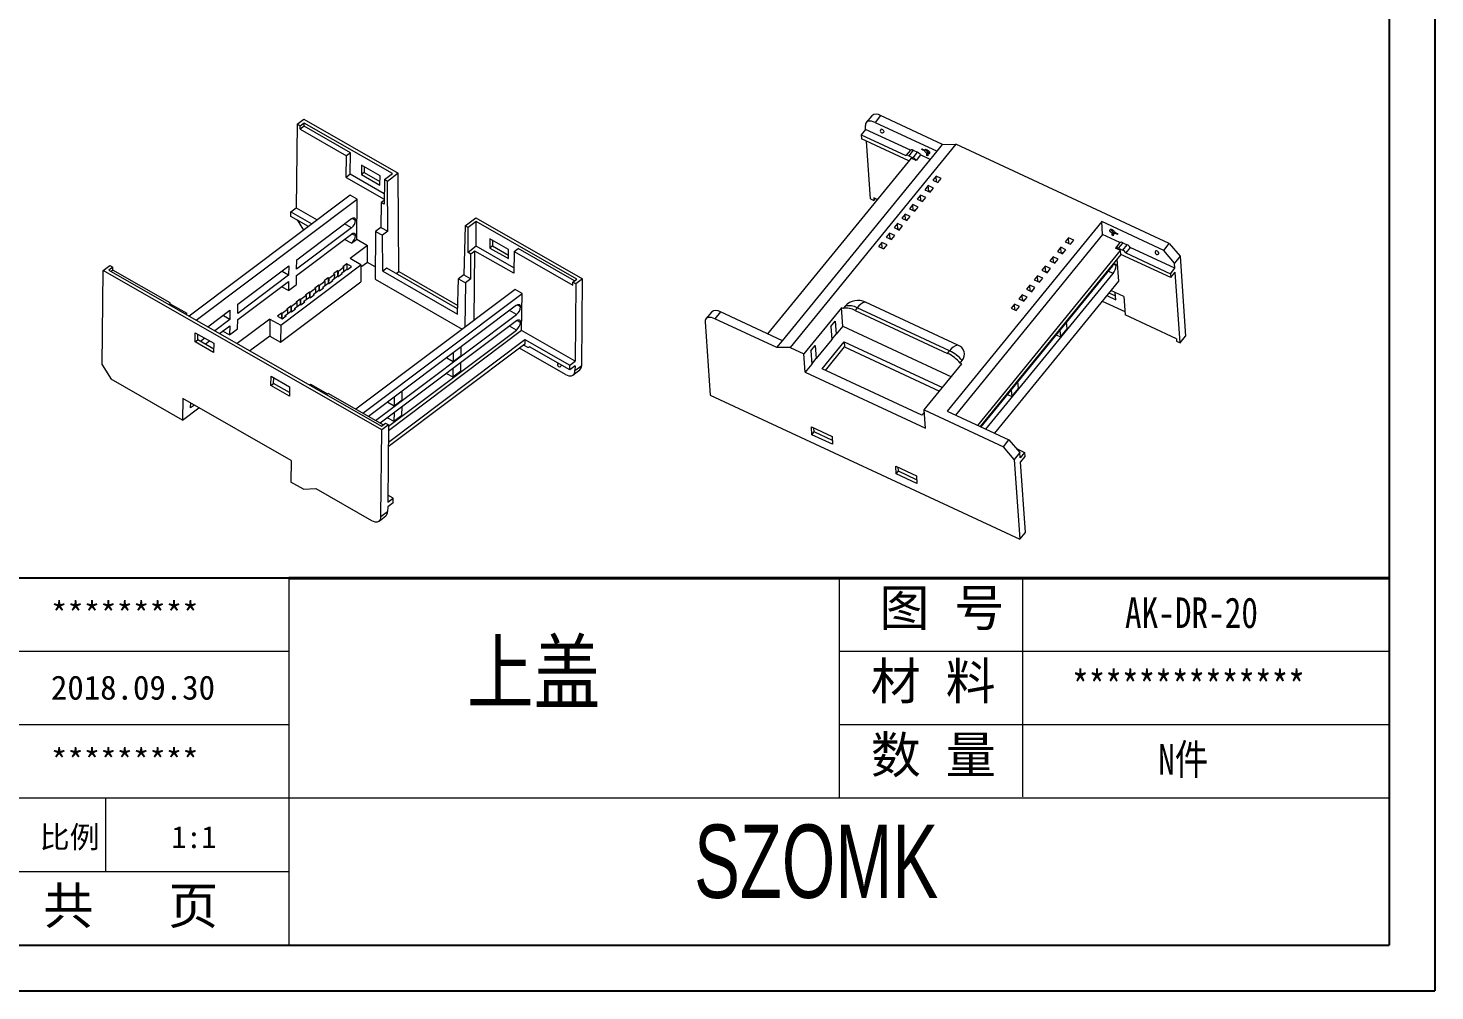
# Model space of a CAD drawing. Header units: inches. Extents: x 3261 to 5228, y 1126 to 1502.
# Drawn here: x 3517.9 to 3792.8, y 1125.7 to 1313.8 of the extents above; entities that cross this region are included whole.
import ezdxf

# ---------------------------------------------------------------- set-up
doc = ezdxf.new("R2010")
doc.units = ezdxf.units.IN
doc.header["$LTSCALE"] = 15
doc.layers.add('文字', color=81, linetype='Continuous')
doc.layers.add('粗实线', color=7, linetype='Continuous', lineweight=30)
doc.layers.add('细实线', color=3, linetype='Continuous', lineweight=9)
doc.styles.get("Standard").update_dxf_attribs({"font": 'txt', "bigfont": 'gbcbig.shx'})
doc.styles.add('宋体', font='', dxfattribs={"width": 0.8, "height": 3.5})
doc.styles.add('长仿宋', font='', dxfattribs={"width": 0.7, "height": 4})
doc.styles.get('宋体').set_extended_font_data('SimSun')
doc.styles.get('长仿宋').set_extended_font_data('SimSun')

msp = doc.modelspace()

# ---------------------------------------------------------------- linework, layer by layer
for p, q in [((3792.815, 1501.891), (3792.815, 1125.657)), ((3783.857, 1492.933), (3783.857, 1134.615)), ((3568.866, 1206.278), (3461.37, 1206.278)), ((3274.481, 1134.615), (3783.857, 1134.615)), ((3260.712, 1125.657), (3792.815, 1125.657))]:
    msp.add_line(p, q)
at = {"color": 7, "linetype": 'Continuous', "lineweight": 15}
for p, q in [((3570.46, 1294.978), (3570.29, 1278.665)), ((3570.46, 1294.978), (3571.768, 1295.962)), ((3571.066, 1294.632), (3570.46, 1294.978)), ((3571.85, 1295.222), (3571.066, 1294.632)), ((3571.768, 1295.962), (3590.199, 1285.413)), ((3571.844, 1294.618), (3571.85, 1295.222)), ((3589.071, 1285.366), (3571.85, 1295.222)), ((3682.745, 1296.662), (3681.665, 1295.339)), ((3684.498, 1296.68), (3683.418, 1295.357)), ((3683.418, 1295.357), (3695.522, 1289.725)), ((3696.602, 1291.048), (3684.498, 1296.68)), ((3571.059, 1294.028), (3571.066, 1294.632)), ((3571.844, 1294.618), (3571.059, 1294.028)), ((3571.059, 1294.028), (3580.109, 1288.848)), ((3580.893, 1289.439), (3571.844, 1294.618)), ((3681.561, 1293.992), (3680.697, 1292.934)), ((3680.697, 1292.934), (3680.75, 1292.166)), ((3680.697, 1292.934), (3689.438, 1288.866)), ((3681.561, 1293.992), (3681.507, 1294.76)), ((3690.302, 1289.925), (3681.561, 1293.992)), ((3580.893, 1289.439), (3580.109, 1288.848)), ((3580.849, 1285.21), (3580.893, 1289.439)), ((3665.286, 1252.681), (3695.522, 1289.725)), ((3699.203, 1291.076), (3666.807, 1251.386)), ((3690.008, 1287.858), (3680.75, 1292.166)), ((3682.502, 1280.427), (3681.719, 1291.715)), ((3690.302, 1289.925), (3689.438, 1288.866)), ((3690.867, 1289.91), (3690.003, 1288.851)), ((3690.856, 1288.455), (3691.72, 1289.513)), ((3690.867, 1289.91), (3691.72, 1289.513)), ((3692.572, 1290.033), (3692.562, 1290.186)), ((3692.562, 1290.186), (3693.076, 1289.947)), ((3692.66, 1290.14), (3692.572, 1290.033)), ((3693.087, 1289.793), (3692.572, 1290.033)), ((3693.175, 1290.068), (3693.076, 1289.947)), ((3693.303, 1290.058), (3693.087, 1289.793)), ((3693.303, 1290.058), (3693.241, 1290.087)), ((3693.717, 1289.575), (3693.501, 1289.311)), ((3693.919, 1289.481), (3693.703, 1289.217)), ((3693.739, 1289.261), (3693.717, 1289.575)), ((3694.073, 1289.455), (3693.919, 1289.481)), ((3695.522, 1289.725), (3696.602, 1291.048)), ((3696.602, 1291.048), (3699.203, 1291.076)), ((3740.894, 1271.677), (3699.203, 1291.076)), ((3580.064, 1284.619), (3580.109, 1288.848)), ((3583.029, 1287.001), (3583.01, 1285.188)), ((3586.661, 1284.922), (3583.029, 1287.001)), ((3583.545, 1286.705), (3583.533, 1285.582)), ((3690.447, 1288.397), (3662.394, 1254.027)), ((3690.003, 1288.851), (3690.856, 1288.455)), ((3691.456, 1287.928), (3690.447, 1288.397)), ((3692.32, 1288.986), (3691.456, 1287.928)), ((3694.203, 1288.11), (3692.32, 1288.986)), ((3693.528, 1288.919), (3693.501, 1289.311)), ((3693.708, 1289.139), (3693.528, 1288.919)), ((3693.73, 1288.825), (3693.528, 1288.919)), ((3693.703, 1289.217), (3693.73, 1288.825)), ((3580.849, 1285.21), (3580.064, 1284.619)), ((3580.064, 1284.619), (3587.462, 1280.385)), ((3587.473, 1281.418), (3580.849, 1285.21)), ((3583.533, 1285.582), (3583.01, 1285.188)), ((3583.01, 1285.188), (3586.642, 1283.109)), ((3583.533, 1285.582), (3586.649, 1283.798)), ((3586.642, 1283.109), (3586.661, 1284.922)), ((3587.502, 1284.185), (3587.451, 1279.352)), ((3587.502, 1284.185), (3589.071, 1285.366)), ((3588.107, 1283.839), (3587.502, 1284.185)), ((3590.199, 1285.413), (3588.107, 1283.839)), ((3590.333, 1266.191), (3590.199, 1285.413)), ((3695.326, 1284.848), (3694.678, 1284.055)), ((3694.678, 1284.055), (3695.686, 1283.585)), ((3696.334, 1284.379), (3695.326, 1284.848)), ((3695.404, 1283.717), (3695.326, 1284.848)), ((3695.686, 1283.585), (3696.334, 1284.379)), ((3588.175, 1274.075), (3588.107, 1283.839)), ((3693.814, 1282.996), (3693.166, 1282.202)), ((3693.166, 1282.202), (3694.174, 1281.733)), ((3694.822, 1282.527), (3693.814, 1282.996)), ((3693.892, 1281.864), (3693.814, 1282.996)), ((3694.236, 1281.809), (3694.053, 1281.894)), ((3694.06, 1281.786), (3694.053, 1281.894)), ((3694.174, 1281.733), (3694.822, 1282.527)), ((3580.82, 1281.148), (3549.386, 1257.493)), ((3550.747, 1256.713), (3582.181, 1280.368)), ((3569.244, 1277.878), (3570.29, 1278.665)), ((3570.29, 1278.665), (3574.397, 1276.315)), ((3582.181, 1280.368), (3580.82, 1281.148)), ((3582.099, 1272.514), (3582.181, 1280.368)), ((3586.876, 1279.681), (3586.826, 1274.847)), ((3587.459, 1280.12), (3586.876, 1279.681)), ((3587.451, 1279.352), (3586.876, 1279.681)), ((3682.502, 1280.427), (3683.175, 1280.114)), ((3683.139, 1280.626), (3683.175, 1280.114)), ((3683.838, 1280.3), (3683.139, 1280.626)), ((3683.175, 1280.114), (3683.468, 1280.473)), ((3690.79, 1279.292), (3690.142, 1278.498)), ((3690.142, 1278.498), (3691.151, 1278.029)), ((3691.799, 1278.822), (3690.79, 1279.292)), ((3690.869, 1278.16), (3690.79, 1279.292)), ((3691.151, 1278.029), (3691.799, 1278.822)), ((3692.302, 1281.144), (3691.654, 1280.35)), ((3691.654, 1280.35), (3692.663, 1279.881)), ((3693.311, 1280.675), (3692.302, 1281.144)), ((3692.38, 1280.012), (3692.302, 1281.144)), ((3692.725, 1279.957), (3692.541, 1280.042)), ((3692.549, 1279.934), (3692.541, 1280.042)), ((3692.663, 1279.881), (3693.311, 1280.675)), ((3569.234, 1276.972), (3569.244, 1277.878)), ((3572.663, 1275.009), (3569.234, 1276.972)), ((3569.244, 1277.878), (3573.351, 1275.527)), ((3570.381, 1268.491), (3581.104, 1276.56)), ((3570.435, 1276.284), (3571.697, 1274.282)), ((3603.3, 1275.143), (3605.392, 1276.718)), ((3605.474, 1275.978), (3603.905, 1274.797)), ((3605.392, 1276.718), (3626.245, 1264.783)), ((3605.424, 1271.144), (3605.474, 1275.978)), ((3625.116, 1264.735), (3605.474, 1275.978)), ((3689.278, 1277.44), (3688.63, 1276.646)), ((3688.63, 1276.646), (3689.639, 1276.176)), ((3690.287, 1276.97), (3689.278, 1277.44)), ((3689.357, 1276.308), (3689.278, 1277.44)), ((3689.701, 1276.252), (3689.518, 1276.338)), ((3689.525, 1276.23), (3689.518, 1276.338)), ((3689.639, 1276.176), (3690.287, 1276.97)), ((3691.213, 1278.104), (3691.029, 1278.19)), ((3691.037, 1278.082), (3691.029, 1278.19)), ((3727.71, 1275.986), (3697.474, 1238.942)), ((3739.814, 1270.354), (3727.71, 1275.986)), ((3727.887, 1273.427), (3727.71, 1275.986)), ((3570.35, 1265.47), (3581.072, 1273.539)), ((3581.085, 1274.748), (3570.362, 1266.679)), ((3585.779, 1274.06), (3585.681, 1264.695)), ((3586.826, 1274.847), (3585.779, 1274.06)), ((3585.779, 1274.06), (3587.129, 1273.288)), ((3586.826, 1274.847), (3588.175, 1274.075)), ((3588.175, 1274.075), (3587.129, 1273.288)), ((3587.178, 1266.27), (3587.129, 1273.288)), ((3603.3, 1275.143), (3603.029, 1265.569)), ((3603.905, 1274.797), (3603.3, 1275.143)), ((3603.855, 1269.963), (3603.905, 1274.797)), ((3686.255, 1273.735), (3685.607, 1272.941)), ((3685.607, 1272.941), (3686.615, 1272.472)), ((3687.263, 1273.266), (3686.255, 1273.735)), ((3686.333, 1272.603), (3686.255, 1273.735)), ((3686.615, 1272.472), (3687.263, 1273.266)), ((3687.767, 1275.587), (3687.119, 1274.794)), ((3687.119, 1274.794), (3688.127, 1274.324)), ((3688.775, 1275.118), (3687.767, 1275.587)), ((3687.845, 1274.456), (3687.767, 1275.587)), ((3688.189, 1274.4), (3688.006, 1274.485)), ((3688.013, 1274.377), (3688.006, 1274.485)), ((3688.127, 1274.324), (3688.775, 1275.118)), ((3727.887, 1273.427), (3699.117, 1238.178)), ((3731.25, 1271.862), (3727.887, 1273.427)), ((3729.939, 1273.959), (3729.723, 1273.694)), ((3729.751, 1273.303), (3729.723, 1273.694)), ((3729.931, 1273.523), (3729.751, 1273.303)), ((3729.952, 1273.209), (3729.751, 1273.303)), ((3730.141, 1273.865), (3729.925, 1273.601)), ((3729.925, 1273.601), (3729.952, 1273.209)), ((3729.961, 1273.645), (3729.939, 1273.959)), ((3730.287, 1273.87), (3730.802, 1273.631)), ((3730.386, 1273.825), (3730.298, 1273.717)), ((3730.812, 1273.478), (3730.298, 1273.717)), ((3730.802, 1273.631), (3730.812, 1273.478)), ((3584.218, 1271.301), (3580.818, 1268.743)), ((3581.053, 1271.727), (3582.099, 1272.514)), ((3582.099, 1272.514), (3584.218, 1271.301)), ((3584.183, 1267.978), (3584.218, 1271.301)), ((3605.424, 1271.144), (3603.855, 1269.963)), ((3605.214, 1270.224), (3604.43, 1269.634)), ((3605.073, 1256.695), (3605.214, 1270.224)), ((3612.811, 1265.877), (3605.214, 1270.224)), ((3612.821, 1266.91), (3605.424, 1271.144)), ((3608.149, 1272.623), (3608.13, 1270.811)), ((3608.653, 1271.204), (3608.13, 1270.811)), ((3608.13, 1270.811), (3611.762, 1268.732)), ((3611.781, 1270.545), (3608.149, 1272.623)), ((3608.665, 1272.328), (3608.653, 1271.204)), ((3608.653, 1271.204), (3611.769, 1269.421)), ((3611.762, 1268.732), (3611.781, 1270.545)), ((3612.855, 1270.106), (3613.639, 1270.696)), ((3624.657, 1264.39), (3613.639, 1270.696)), ((3684.743, 1271.883), (3684.095, 1271.089)), ((3684.095, 1271.089), (3685.104, 1270.62)), ((3685.752, 1271.414), (3684.743, 1271.883)), ((3684.822, 1270.751), (3684.743, 1271.883)), ((3684.982, 1270.781), (3685.166, 1270.696)), ((3684.982, 1270.781), (3684.99, 1270.673)), ((3685.104, 1270.62), (3685.752, 1271.414)), ((3686.677, 1272.548), (3686.494, 1272.633)), ((3686.501, 1272.525), (3686.494, 1272.633)), ((3703.488, 1236.144), (3731.394, 1270.334)), ((3719.702, 1270.95), (3719.054, 1270.156)), ((3720.711, 1270.481), (3719.702, 1270.95)), ((3719.781, 1269.818), (3719.702, 1270.95)), ((3720.063, 1269.687), (3720.711, 1270.481)), ((3721.214, 1272.802), (3720.566, 1272.008)), ((3720.566, 1272.008), (3721.575, 1271.539)), ((3722.223, 1272.333), (3721.214, 1272.802)), ((3721.293, 1271.67), (3721.214, 1272.802)), ((3721.575, 1271.539), (3722.223, 1272.333)), ((3731.25, 1271.862), (3730.386, 1270.804)), ((3731.394, 1270.334), (3730.386, 1270.804)), ((3731.814, 1271.847), (3730.95, 1270.789)), ((3730.95, 1270.789), (3731.803, 1270.392)), ((3731.448, 1269.567), (3731.394, 1270.334)), ((3731.803, 1270.392), (3732.667, 1271.45)), ((3731.814, 1271.847), (3732.667, 1271.45)), ((3733.267, 1270.923), (3732.403, 1269.865)), ((3742.009, 1266.856), (3733.267, 1270.923)), ((3739.814, 1270.354), (3740.894, 1271.677)), ((3741.938, 1267.88), (3739.814, 1270.354)), ((3740.894, 1271.677), (3743.017, 1269.203)), ((3567.245, 1255.722), (3582.936, 1267.53)), ((3570.362, 1266.679), (3570.381, 1268.491)), ((3580.196, 1267.713), (3579.411, 1267.123)), ((3580.196, 1267.713), (3580.185, 1266.68)), ((3581.103, 1267.193), (3580.196, 1267.713)), ((3582.936, 1267.53), (3580.818, 1268.743)), ((3582.936, 1267.53), (3582.902, 1264.207)), ((3584.183, 1267.978), (3582.931, 1267.036)), ((3585.707, 1267.106), (3584.183, 1267.978)), ((3604.43, 1269.634), (3603.855, 1269.963)), ((3604.379, 1264.796), (3604.43, 1269.634)), ((3612.855, 1270.106), (3612.811, 1265.877)), ((3612.855, 1270.106), (3624.325, 1263.541)), ((3731.448, 1269.567), (3703.98, 1235.915)), ((3718.191, 1269.098), (3717.543, 1268.304)), ((3717.543, 1268.304), (3718.551, 1267.835)), ((3719.199, 1268.628), (3718.191, 1269.098)), ((3718.269, 1267.966), (3718.191, 1269.098)), ((3718.613, 1267.91), (3718.43, 1267.996)), ((3718.437, 1267.888), (3718.43, 1267.996)), ((3718.551, 1267.835), (3719.199, 1268.628)), ((3719.054, 1270.156), (3720.063, 1269.687)), ((3720.125, 1269.762), (3719.942, 1269.848)), ((3719.949, 1269.74), (3719.942, 1269.848)), ((3730.662, 1268.604), (3730.96, 1264.319)), ((3741.198, 1265.03), (3731.448, 1269.567)), ((3732.403, 1269.865), (3741.145, 1265.797)), ((3743.017, 1269.203), (3741.938, 1267.88)), ((3742.009, 1266.856), (3741.938, 1267.88)), ((3743.017, 1269.203), (3744.101, 1253.59)), ((3532.347, 1248.014), (3532.54, 1266.441)), ((3532.54, 1266.441), (3533.847, 1267.425)), ((3587.016, 1235.262), (3532.54, 1266.441)), ((3534.452, 1267.079), (3533.668, 1266.489)), ((3533.668, 1266.489), (3586.934, 1236.002)), ((3533.847, 1267.425), (3534.452, 1267.079)), ((3534.446, 1266.475), (3534.12, 1266.23)), ((3534.446, 1266.475), (3534.452, 1267.079)), ((3545.644, 1260.066), (3534.446, 1266.475)), ((3568.793, 1265.498), (3558.855, 1258.019)), ((3558.874, 1259.832), (3568.812, 1267.31)), ((3567.552, 1266.208), (3567.554, 1266.363)), ((3568.793, 1265.498), (3567.552, 1266.208)), ((3568.812, 1267.31), (3568.793, 1265.498)), ((3570.331, 1263.658), (3570.35, 1265.47)), ((3576.534, 1264.958), (3575.75, 1264.367)), ((3576.534, 1264.958), (3576.523, 1263.925)), ((3576.686, 1264.871), (3576.534, 1264.958)), ((3576.675, 1263.861), (3576.686, 1264.871)), ((3577.732, 1265.658), (3576.686, 1264.871)), ((3577.291, 1264.525), (3578.337, 1265.312)), ((3578.365, 1266.335), (3577.58, 1265.745)), ((3577.58, 1265.745), (3577.732, 1265.658)), ((3577.732, 1265.658), (3577.723, 1264.85)), ((3578.337, 1265.312), (3578.488, 1265.225)), ((3578.365, 1266.335), (3578.354, 1265.302)), ((3578.516, 1266.249), (3578.365, 1266.335)), ((3578.488, 1265.225), (3579.273, 1265.816)), ((3578.506, 1265.238), (3578.516, 1266.249)), ((3579.562, 1267.036), (3578.516, 1266.249)), ((3579.121, 1265.902), (3579.119, 1265.7)), ((3579.121, 1265.902), (3580.168, 1266.69)), ((3579.273, 1265.816), (3579.121, 1265.902)), ((3579.411, 1267.123), (3579.562, 1267.036)), ((3579.554, 1266.228), (3579.562, 1267.036)), ((3580.168, 1266.69), (3580.319, 1266.603)), ((3580.319, 1266.603), (3581.103, 1267.193)), ((3585.681, 1264.695), (3602.734, 1254.935)), ((3587.962, 1266.86), (3587.178, 1266.27)), ((3587.178, 1266.27), (3601.789, 1257.907)), ((3601.818, 1258.93), (3587.962, 1266.86)), ((3589.814, 1265.8), (3590.333, 1266.191)), ((3590.333, 1266.191), (3601.837, 1259.606)), ((3601.789, 1257.907), (3601.983, 1264.781)), ((3603.029, 1265.569), (3601.983, 1264.781)), ((3601.983, 1264.781), (3603.333, 1264.009)), ((3603.029, 1265.569), (3604.379, 1264.796)), ((3604.379, 1264.796), (3603.333, 1264.009)), ((3624.332, 1264.145), (3625.116, 1264.735)), ((3626.245, 1264.783), (3624.937, 1263.799)), ((3626.067, 1247.865), (3626.245, 1264.783)), ((3729.812, 1267.356), (3704.103, 1235.858)), ((3705.088, 1235.399), (3729.918, 1265.82)), ((3715.167, 1265.393), (3714.519, 1264.599)), ((3716.176, 1264.924), (3715.167, 1265.393)), ((3715.246, 1264.261), (3715.167, 1265.393)), ((3715.528, 1264.13), (3716.176, 1264.924)), ((3716.679, 1267.245), (3716.031, 1266.452)), ((3716.031, 1266.452), (3717.04, 1265.982)), ((3717.687, 1266.776), (3716.679, 1267.245)), ((3716.757, 1266.114), (3716.679, 1267.245)), ((3717.101, 1266.058), (3716.918, 1266.143)), ((3716.925, 1266.035), (3716.918, 1266.143)), ((3717.04, 1265.982), (3717.687, 1266.776)), ((3741.145, 1265.797), (3742.009, 1266.856)), ((3741.145, 1265.797), (3741.198, 1265.03)), ((3741.198, 1265.03), (3742.062, 1266.088)), ((3743.021, 1252.267), (3742.062, 1266.088)), ((3558.843, 1256.811), (3568.78, 1264.289)), ((3567.21, 1252.399), (3582.902, 1264.207)), ((3567.521, 1263.187), (3567.522, 1263.342)), ((3568.762, 1262.477), (3567.521, 1263.187)), ((3568.78, 1264.289), (3568.762, 1262.477)), ((3568.762, 1262.477), (3570.331, 1263.658)), ((3572.873, 1262.203), (3572.088, 1261.612)), ((3572.873, 1262.203), (3572.862, 1261.169)), ((3573.024, 1262.116), (3572.873, 1262.203)), ((3573.014, 1261.106), (3573.024, 1262.116)), ((3574.07, 1262.903), (3573.024, 1262.116)), ((3573.63, 1261.769), (3574.676, 1262.557)), ((3574.704, 1263.58), (3573.919, 1262.99)), ((3573.919, 1262.99), (3574.07, 1262.903)), ((3574.07, 1262.903), (3574.062, 1262.095)), ((3574.676, 1262.557), (3574.827, 1262.47)), ((3574.704, 1263.58), (3574.693, 1262.547)), ((3574.855, 1263.494), (3574.704, 1263.58)), ((3574.827, 1262.47), (3575.611, 1263.06)), ((3574.844, 1262.483), (3574.855, 1263.494)), ((3575.901, 1264.281), (3574.855, 1263.494)), ((3575.46, 1263.147), (3575.458, 1262.945)), ((3575.46, 1263.147), (3576.506, 1263.934)), ((3575.611, 1263.06), (3575.46, 1263.147)), ((3575.75, 1264.367), (3575.901, 1264.281)), ((3575.901, 1264.281), (3575.893, 1263.472)), ((3576.506, 1263.934), (3576.658, 1263.848)), ((3576.658, 1263.848), (3577.442, 1264.438)), ((3577.291, 1264.525), (3577.289, 1264.323)), ((3577.442, 1264.438), (3577.291, 1264.525)), ((3613.051, 1262.7), (3581.943, 1239.29)), ((3603.333, 1264.009), (3603.242, 1255.318)), ((3614.413, 1261.92), (3613.051, 1262.7)), ((3624.325, 1263.541), (3624.332, 1264.145)), ((3624.937, 1263.799), (3624.332, 1264.145)), ((3624.937, 1263.799), (3624.779, 1248.694)), ((3730.96, 1264.319), (3706.731, 1234.635)), ((3713.655, 1263.541), (3713.007, 1262.747)), ((3713.007, 1262.747), (3714.016, 1262.278)), ((3714.664, 1263.072), (3713.655, 1263.541)), ((3713.734, 1262.409), (3713.655, 1263.541)), ((3714.078, 1262.354), (3713.894, 1262.439)), ((3713.902, 1262.331), (3713.894, 1262.439)), ((3714.016, 1262.278), (3714.664, 1263.072)), ((3714.519, 1264.599), (3715.528, 1264.13)), ((3715.59, 1264.206), (3715.406, 1264.291)), ((3715.414, 1264.183), (3715.406, 1264.291)), ((3729.109, 1262.051), (3730.398, 1261.452)), ((3732.011, 1261.352), (3729.495, 1262.524)), ((3730.45, 1260.697), (3730.351, 1262.125)), ((3545.539, 1259.987), (3545.644, 1260.066)), ((3545.539, 1259.987), (3548.869, 1258.082)), ((3545.643, 1259.928), (3545.644, 1260.066)), ((3558.855, 1258.019), (3558.874, 1259.832)), ((3569.212, 1259.447), (3568.427, 1258.857)), ((3569.212, 1259.447), (3569.201, 1258.414)), ((3569.363, 1259.361), (3569.212, 1259.447)), ((3569.352, 1258.35), (3569.363, 1259.361)), ((3570.409, 1260.148), (3569.363, 1259.361)), ((3569.968, 1259.014), (3571.014, 1259.801)), ((3571.042, 1260.825), (3570.258, 1260.234)), ((3570.258, 1260.234), (3570.409, 1260.148)), ((3570.409, 1260.148), (3570.401, 1259.34)), ((3571.014, 1259.801), (3571.166, 1259.715)), ((3571.042, 1260.825), (3571.031, 1259.792)), ((3571.194, 1260.738), (3571.042, 1260.825)), ((3571.166, 1259.715), (3571.95, 1260.305)), ((3571.183, 1259.728), (3571.194, 1260.738)), ((3572.24, 1261.525), (3571.194, 1260.738)), ((3571.799, 1260.392), (3571.797, 1260.19)), ((3571.799, 1260.392), (3572.845, 1261.179)), ((3571.95, 1260.305), (3571.799, 1260.392)), ((3572.088, 1261.612), (3572.24, 1261.525)), ((3572.24, 1261.525), (3572.231, 1260.717)), ((3572.845, 1261.179), (3572.996, 1261.092)), ((3572.996, 1261.092), (3573.781, 1261.683)), ((3573.63, 1261.769), (3573.627, 1261.567)), ((3573.781, 1261.683), (3573.63, 1261.769)), ((3583.305, 1238.51), (3614.413, 1261.92)), ((3613.351, 1259.623), (3584.436, 1237.863)), ((3614.337, 1254.67), (3614.413, 1261.92)), ((3677.577, 1259.467), (3677.176, 1258.975)), ((3699.581, 1251.835), (3681.521, 1260.239)), ((3710.632, 1259.837), (3709.984, 1259.043)), ((3711.64, 1259.367), (3710.632, 1259.837)), ((3710.71, 1258.705), (3710.632, 1259.837)), ((3710.992, 1258.574), (3711.64, 1259.367)), ((3712.143, 1261.689), (3711.495, 1260.895)), ((3711.495, 1260.895), (3712.504, 1260.426)), ((3713.152, 1261.22), (3712.143, 1261.689)), ((3712.222, 1260.557), (3712.143, 1261.689)), ((3712.566, 1260.501), (3712.383, 1260.587)), ((3712.39, 1260.479), (3712.383, 1260.587)), ((3712.504, 1260.426), (3713.152, 1261.22)), ((3727.798, 1260.445), (3732.217, 1258.389)), ((3728.677, 1261.522), (3730.45, 1260.697)), ((3732.011, 1261.352), (3732.26, 1257.769)), ((3548.647, 1257.915), (3548.869, 1258.082)), ((3548.866, 1257.79), (3548.869, 1258.082)), ((3553.01, 1255.418), (3557.305, 1258.651)), ((3557.286, 1256.838), (3554.367, 1254.641)), ((3556.045, 1257.548), (3556.047, 1257.704)), ((3557.286, 1256.838), (3556.045, 1257.548)), ((3557.305, 1258.651), (3557.286, 1256.838)), ((3565.127, 1256.934), (3558.748, 1252.134)), ((3558.824, 1254.998), (3558.843, 1256.811)), ((3565.127, 1256.934), (3565.092, 1253.611)), ((3565.127, 1256.934), (3567.245, 1255.722)), ((3567.381, 1258.07), (3566.596, 1257.479)), ((3566.596, 1257.479), (3567.504, 1256.959)), ((3567.381, 1258.07), (3567.37, 1257.036)), ((3567.532, 1257.983), (3567.381, 1258.07)), ((3567.504, 1256.959), (3568.289, 1257.55)), ((3567.522, 1256.973), (3567.532, 1257.983)), ((3568.578, 1258.77), (3567.532, 1257.983)), ((3568.135, 1257.434), (3568.138, 1257.637)), ((3568.138, 1257.637), (3569.184, 1258.424)), ((3568.289, 1257.55), (3568.138, 1257.637)), ((3568.427, 1258.857), (3568.578, 1258.77)), ((3568.578, 1258.77), (3568.57, 1257.962)), ((3569.184, 1258.424), (3569.335, 1258.337)), ((3569.335, 1258.337), (3570.12, 1258.928)), ((3569.968, 1259.014), (3569.966, 1258.812)), ((3570.12, 1258.928), (3569.968, 1259.014)), ((3585.794, 1237.086), (3613.333, 1257.81)), ((3613.32, 1256.602), (3586.699, 1236.568)), ((3651.43, 1258.295), (3650.35, 1256.972)), ((3653.182, 1258.313), (3652.102, 1256.99)), ((3664.206, 1251.358), (3652.102, 1256.99)), ((3665.286, 1252.681), (3653.182, 1258.313)), ((3676.84, 1259.131), (3669.497, 1250.135)), ((3674.751, 1255.461), (3675.615, 1256.52)), ((3675.615, 1256.52), (3675.793, 1253.96)), ((3677.176, 1258.975), (3676.84, 1259.131)), ((3677.089, 1255.548), (3676.84, 1259.131)), ((3679.925, 1259.117), (3679.524, 1258.625)), ((3679.524, 1258.625), (3697.584, 1250.222)), ((3697.986, 1250.713), (3679.925, 1259.117)), ((3709.984, 1259.043), (3710.992, 1258.574)), ((3710.871, 1258.735), (3711.054, 1258.649)), ((3710.871, 1258.735), (3710.878, 1258.627)), ((3742.313, 1253.091), (3732.26, 1257.769)), ((3550.509, 1252.456), (3550.528, 1254.268)), ((3550.528, 1254.268), (3554.159, 1252.19)), ((3551.032, 1252.849), (3551.043, 1253.973)), ((3551.043, 1253.938), (3551.069, 1253.958)), ((3555.272, 1254.124), (3557.273, 1255.63)), ((3556.014, 1254.527), (3556.015, 1254.683)), ((3557.254, 1253.817), (3556.014, 1254.527)), ((3557.273, 1255.63), (3557.254, 1253.817)), ((3557.254, 1253.817), (3558.824, 1254.998)), ((3567.245, 1255.722), (3567.21, 1252.399)), ((3614.337, 1254.67), (3588.312, 1235.084)), ((3588.321, 1235.991), (3613.301, 1254.789)), ((3624.779, 1248.694), (3614.337, 1254.67)), ((3650.192, 1256.393), (3651.186, 1242.06)), ((3674.751, 1255.461), (3674.929, 1252.902)), ((3674.929, 1252.902), (3675.793, 1253.96)), ((3677.089, 1255.548), (3675.793, 1253.96)), ((3677.089, 1255.548), (3698.324, 1245.667)), ((3718.782, 1253.842), (3719.633, 1253.446)), ((3719.541, 1254.772), (3719.633, 1253.446)), ((3719.633, 1253.446), (3720.929, 1255.034)), ((3720.929, 1255.034), (3720.837, 1256.36)), ((3550.509, 1252.456), (3551.032, 1252.849)), ((3554.14, 1250.377), (3550.509, 1252.456)), ((3554.148, 1251.066), (3551.032, 1252.849)), ((3552.427, 1253.181), (3551.573, 1252.539)), ((3552.478, 1252.021), (3553.332, 1252.663)), ((3554.159, 1252.19), (3554.14, 1250.377)), ((3565.092, 1253.611), (3561.236, 1250.71)), ((3565.092, 1253.611), (3567.21, 1252.399)), ((3614.946, 1252.024), (3588.279, 1231.955)), ((3588.288, 1232.862), (3614.956, 1252.93)), ((3602.489, 1249.81), (3602.506, 1251.461)), ((3622.925, 1246.108), (3613.928, 1251.257)), ((3615.327, 1251.502), (3614.717, 1251.851)), ((3614.956, 1252.93), (3614.946, 1252.024)), ((3614.956, 1252.93), (3623.733, 1247.907)), ((3615.814, 1251.467), (3615.86, 1251.501)), ((3623.723, 1247), (3615.854, 1251.504)), ((3664.206, 1251.358), (3665.286, 1252.681)), ((3666.807, 1251.386), (3664.206, 1251.358)), ((3666.807, 1251.386), (3669.497, 1250.135)), ((3670.864, 1250.699), (3671.728, 1251.757)), ((3671.728, 1251.757), (3671.905, 1249.197)), ((3674.929, 1252.902), (3671.905, 1249.197)), ((3673.059, 1247.2), (3677.378, 1252.492)), ((3673.716, 1246.895), (3677.449, 1251.469)), ((3674.895, 1253.387), (3675.207, 1253.242)), ((3677.378, 1252.492), (3696.596, 1243.55)), ((3677.378, 1252.492), (3677.449, 1251.469)), ((3677.449, 1251.469), (3696.01, 1242.832)), ((3742.313, 1253.091), (3742.349, 1252.579)), ((3742.349, 1252.579), (3743.021, 1252.267)), ((3743.021, 1252.267), (3744.101, 1253.59)), ((3599.684, 1249.337), (3600.92, 1248.629)), ((3600.937, 1250.28), (3600.92, 1248.629)), ((3600.92, 1248.629), (3602.489, 1249.81)), ((3602.457, 1246.789), (3602.475, 1248.44)), ((3623.733, 1247.907), (3624.779, 1248.694)), ((3669.746, 1246.551), (3669.497, 1250.135)), ((3670.864, 1250.699), (3671.041, 1248.139)), ((3671.008, 1248.624), (3671.319, 1248.479)), ((3671.041, 1248.139), (3671.905, 1249.197)), ((3697.584, 1250.222), (3697.986, 1250.713)), ((3700.039, 1248.336), (3700.44, 1248.828)), ((3700.375, 1248.18), (3700.039, 1248.336)), ((3532.347, 1248.014), (3534.144, 1245.162)), ((3565.338, 1243.968), (3565.357, 1245.78)), ((3565.357, 1245.78), (3568.989, 1243.702)), ((3565.861, 1244.361), (3565.873, 1245.485)), ((3599.652, 1246.316), (3600.888, 1245.608)), ((3600.906, 1247.259), (3600.888, 1245.608)), ((3600.888, 1245.608), (3602.457, 1246.789)), ((3623.723, 1247), (3623.733, 1247.907)), ((3624.769, 1247.788), (3623.723, 1247)), ((3624.387, 1246.003), (3625.695, 1246.987)), ((3624.76, 1246.881), (3626.067, 1247.865)), ((3624.769, 1247.788), (3624.76, 1246.881)), ((3671.041, 1248.139), (3669.746, 1246.551)), ((3669.746, 1246.551), (3693.281, 1235.6)), ((3692.559, 1238.127), (3673.059, 1247.2)), ((3693.032, 1239.184), (3700.375, 1248.18)), ((3548.065, 1237.194), (3534.144, 1245.162)), ((3565.338, 1243.968), (3565.861, 1244.361)), ((3568.97, 1241.889), (3565.338, 1243.968)), ((3568.977, 1242.578), (3565.861, 1244.361)), ((3568.989, 1243.702), (3568.97, 1241.889)), ((3572.859, 1244.057), (3573.08, 1244.224)), ((3573.08, 1244.224), (3576.409, 1242.318)), ((3590.982, 1241.151), (3590.999, 1242.802)), ((3710.038, 1243.13), (3710.13, 1241.804)), ((3710.13, 1241.804), (3711.426, 1243.391)), ((3711.426, 1243.391), (3711.334, 1244.718)), ((3548.11, 1241.423), (3548.065, 1237.194)), ((3569.295, 1229.297), (3548.11, 1241.423)), ((3549.647, 1239.583), (3549.657, 1240.537)), ((3550.372, 1240.128), (3549.647, 1239.583)), ((3576.409, 1242.318), (3576.514, 1242.397)), ((3587.26, 1236.247), (3576.514, 1242.397)), ((3588.177, 1240.677), (3589.413, 1239.97)), ((3589.43, 1241.621), (3589.413, 1239.97)), ((3589.413, 1239.97), (3590.982, 1241.151)), ((3651.186, 1242.06), (3711.705, 1213.9)), ((3709.279, 1242.2), (3710.13, 1241.804)), ((3548.065, 1237.194), (3551.277, 1239.61)), ((3588.145, 1237.656), (3589.381, 1236.949)), ((3589.398, 1238.6), (3589.381, 1236.949)), ((3589.381, 1236.949), (3590.95, 1238.13)), ((3590.95, 1238.13), (3590.968, 1239.781)), ((3693.063, 1238.743), (3692.559, 1238.127)), ((3693.281, 1235.6), (3693.032, 1239.184)), ((3693.032, 1239.184), (3708.498, 1231.987)), ((3697.474, 1238.942), (3709.578, 1233.31)), ((3586.839, 1218.344), (3587.016, 1235.262)), ((3586.934, 1236.002), (3587.718, 1236.592)), ((3588.324, 1236.246), (3587.016, 1235.262)), ((3587.718, 1236.592), (3588.324, 1236.246)), ((3588.324, 1236.246), (3588.166, 1221.141)), ((3670.975, 1235.869), (3675.01, 1233.991)), ((3671.081, 1234.333), (3670.975, 1235.869)), ((3671.081, 1234.333), (3671.513, 1234.862)), ((3671.513, 1234.862), (3671.459, 1235.643)), ((3675.064, 1233.21), (3671.513, 1234.862)), ((3675.116, 1232.455), (3671.081, 1234.333)), ((3675.01, 1233.991), (3675.116, 1232.455)), ((3708.498, 1231.987), (3709.578, 1233.31)), ((3710.622, 1229.513), (3708.498, 1231.987)), ((3709.578, 1233.31), (3711.702, 1230.836)), ((3569.295, 1229.297), (3569.251, 1225.068)), ((3711.702, 1230.836), (3710.622, 1229.513)), ((3710.622, 1229.513), (3711.705, 1213.9)), ((3711.031, 1231.618), (3712.637, 1230.87)), ((3711.773, 1229.812), (3711.702, 1230.836)), ((3712.637, 1230.87), (3711.773, 1229.812)), ((3712.69, 1230.102), (3711.826, 1229.044)), ((3712.785, 1215.223), (3711.826, 1229.044)), ((3712.637, 1230.87), (3712.69, 1230.102)), ((3687.45, 1228.203), (3691.484, 1226.325)), ((3687.556, 1226.667), (3687.45, 1228.203)), ((3687.556, 1226.667), (3687.988, 1227.196)), ((3691.591, 1224.79), (3687.556, 1226.667)), ((3687.988, 1227.196), (3687.934, 1227.977)), ((3691.538, 1225.544), (3687.988, 1227.196)), ((3691.484, 1226.325), (3691.591, 1224.79)), ((3571.672, 1223.682), (3569.251, 1225.068)), ((3571.672, 1223.682), (3574.109, 1223.807)), ((3574.109, 1223.807), (3585.004, 1217.571)), ((3589.202, 1221.022), (3588.156, 1220.235)), ((3588.166, 1221.141), (3589.212, 1221.928)), ((3589.212, 1221.928), (3588.18, 1222.519)), ((3589.202, 1221.022), (3589.212, 1221.928)), ((3586.466, 1217.466), (3587.774, 1218.45)), ((3586.839, 1218.344), (3588.147, 1219.328)), ((3588.156, 1220.235), (3588.147, 1219.328)), ((3711.705, 1213.9), (3712.785, 1215.223))]:
    msp.add_line(p, q, dxfattribs=at)
at = {"color": 8, "linetype": 'Continuous', "lineweight": 15}
for p, q in [((3581.206, 1276.629), (3581.879, 1276.244)), ((3581.085, 1274.748), (3579.727, 1275.524)), ((3581.174, 1273.608), (3581.847, 1273.223)), ((3581.053, 1271.727), (3579.696, 1272.504)), ((3730.513, 1267.381), (3730.055, 1267.595)), ((3729.918, 1265.82), (3728.933, 1266.278)), ((3614.127, 1259.307), (3613.454, 1259.692)), ((3613.333, 1257.81), (3611.975, 1258.587)), ((3614.095, 1256.286), (3613.422, 1256.671)), ((3613.301, 1254.789), (3611.944, 1255.566))]:
    msp.add_line(p, q, dxfattribs=at)
at = {"color": 7, "linetype": 'Continuous', "lineweight": 15, "flags": 128}
for points in [[(3683.418, 1295.357), (3683.069, 1295.497), (3682.735, 1295.586), (3682.424, 1295.621), (3682.146, 1295.601), (3681.911, 1295.528), (3681.724, 1295.402), (3681.593, 1295.229), (3681.52, 1295.013), (3681.507, 1294.76)], [(3685.144, 1293.455), (3685.151, 1293.465), (3685.17, 1293.551), (3685.138, 1293.661), (3685.059, 1293.778), (3684.946, 1293.884), (3684.816, 1293.964)], [(3693.076, 1289.947), (3693.134, 1290.043), (3693.249, 1290.088), (3693.405, 1290.075), (3693.583, 1290.007), (3693.76, 1289.893), (3693.913, 1289.746), (3694.024, 1289.585), (3694.077, 1289.432), (3694.066, 1289.305), (3693.993, 1289.221), (3693.866, 1289.19), (3693.703, 1289.217)], [(3581.104, 1276.56), (3581.257, 1276.658), (3581.403, 1276.717), (3581.538, 1276.735), (3581.656, 1276.712), (3581.752, 1276.648), (3581.823, 1276.546), (3581.866, 1276.41), (3581.879, 1276.244)], [(3581.072, 1273.539), (3581.225, 1273.637), (3581.372, 1273.696), (3581.506, 1273.715), (3581.624, 1273.691), (3581.72, 1273.627), (3581.791, 1273.525), (3581.834, 1273.389), (3581.847, 1273.223)], [(3729.723, 1273.694), (3729.553, 1273.823), (3729.413, 1273.978), (3729.323, 1274.138), (3729.293, 1274.284), (3729.328, 1274.396), (3729.423, 1274.461), (3729.565, 1274.47), (3729.738, 1274.422), (3729.918, 1274.324), (3730.083, 1274.187), (3730.211, 1274.029), (3730.287, 1273.87)], [(3730.298, 1273.717), (3730.281, 1273.672), (3730.255, 1273.635), (3730.219, 1273.606), (3730.174, 1273.586), (3730.121, 1273.576), (3730.061, 1273.574), (3729.995, 1273.583), (3729.925, 1273.601)], [(3738.85, 1269.703), (3738.857, 1269.714), (3738.876, 1269.8), (3738.844, 1269.909), (3738.765, 1270.026), (3738.652, 1270.133), (3738.522, 1270.212), (3738.395, 1270.252), (3738.29, 1270.248), (3738.23, 1270.209)], [(3729.812, 1267.356), (3729.939, 1267.496), (3730.064, 1267.601), (3730.181, 1267.667), (3730.285, 1267.692), (3730.374, 1267.674), (3730.443, 1267.615), (3730.49, 1267.516), (3730.513, 1267.381)], [(3613.351, 1259.623), (3613.504, 1259.72), (3613.651, 1259.78), (3613.786, 1259.798), (3613.903, 1259.775), (3614, 1259.711), (3614.07, 1259.609), (3614.113, 1259.472), (3614.127, 1259.307)], [(3613.32, 1256.602), (3613.473, 1256.699), (3613.619, 1256.759), (3613.754, 1256.777), (3613.872, 1256.754), (3613.968, 1256.69), (3614.039, 1256.588), (3614.082, 1256.451), (3614.095, 1256.286)], [(3652.102, 1256.99), (3651.754, 1257.13), (3651.419, 1257.219), (3651.108, 1257.254), (3650.831, 1257.234), (3650.595, 1257.161), (3650.409, 1257.035), (3650.277, 1256.862), (3650.204, 1256.646), (3650.192, 1256.393)], [(3622.925, 1246.108), (3623.241, 1245.955), (3623.547, 1245.862), (3623.835, 1245.831), (3624.097, 1245.864), (3624.323, 1245.959), (3624.507, 1246.114), (3624.644, 1246.324), (3624.729, 1246.582), (3624.76, 1246.881)], [(3585.004, 1217.571), (3585.32, 1217.418), (3585.626, 1217.325), (3585.915, 1217.294), (3586.176, 1217.327), (3586.402, 1217.422), (3586.586, 1217.577), (3586.723, 1217.787), (3586.808, 1218.045), (3586.839, 1218.344)]]:
    msp.add_lwpolyline(points, dxfattribs=at)
at = {"color": 7, "linetype": 'Continuous', "lineweight": 15}
for centre, radius, start, end in [((3683.635, 1295.411), 1.535, 55.77526, 125.41046), ((3684.834, 1293.708), 0.4, 140.77813, 320.77813), ((3684.672, 1293.765), 0.245, 54.06849, 127.11723), ((3690.573, 1289.466), 0.533, 56.47073, 120.48166), ((3691.105, 1288.208), 1.442, 32.64163, 64.78866), ((3693.974, 1290.136), 0.951, 201.12193, 240.15969), ((3694.19, 1290.401), 0.951, 201.12193, 240.15969), ((3689.709, 1288.407), 0.533, 56.47073, 120.48166), ((3690.241, 1287.15), 1.442, 32.64163, 64.78866), ((3579.762, 1276.408), 2.123, 308.53573, 355.56906), ((3579.73, 1273.387), 2.123, 308.53573, 355.56906), ((3730.364, 1274.738), 0.888, 197.36049, 241.40056), ((3730.296, 1274.3), 0.462, 250.47846, 276.64399), ((3730.656, 1270.345), 0.533, 56.47073, 120.48166), ((3731.52, 1271.403), 0.533, 56.47073, 120.48166), ((3731.189, 1269.087), 1.442, 32.64163, 64.78866), ((3732.053, 1270.146), 1.442, 32.64163, 64.78866), ((3738.54, 1269.956), 0.4, 140.77813, 320.77813), ((3727.911, 1267.478), 2.604, 320.43639, 357.87336), ((3612.01, 1259.471), 2.123, 308.53573, 355.56906), ((3680.078, 1257.154), 3.406, 64.93227, 137.23164), ((3678.285, 1256.159), 3.382, 60.99301, 102.07821), ((3682.091, 1257.732), 2.571, 102.81226, 147.40403), ((3652.319, 1257.044), 1.535, 55.77526, 125.41046), ((3677.884, 1255.667), 3.382, 60.99301, 102.07821), ((3611.978, 1256.45), 2.123, 308.53573, 355.56906), ((3615.589, 1251.825), 0.416, 230.88521, 309.56393), ((3700.151, 1249.329), 2.571, 102.81226, 147.40403), ((3698.956, 1250.03), 1.91, 320.99997, 70.87752), ((3621.727, 1248.009), 0.4, 133.36929, 240.2152), ((3694.401, 1243.536), 7.404, 40.41079, 64.5359), ((3694.802, 1244.028), 7.404, 40.41079, 64.5359), ((3621.727, 1248.009), 0.4, 240.2152, 306.96294), ((3621.761, 1247.863), 0.269, 320.02297, 27.39314), ((3625.008, 1247.797), 1.061, 310.29062, 3.71603), ((3587.087, 1219.26), 1.061, 310.29062, 3.71603)]:
    msp.add_arc(centre, radius, start, end, dxfattribs=at)
at = {"layer": '粗实线', "color": 7, "lineweight": 40}
msp.add_line((3783.857, 1206.278), (3568.866, 1206.278), dxfattribs=at)
at = {"layer": '细实线', "color": 7}
for p, q in [((3568.866, 1206.278), (3568.866, 1134.615)), ((3676.361, 1206.278), (3676.361, 1163.28)), ((3712.193, 1206.278), (3712.193, 1163.582)), ((3568.866, 1191.945), (3461.37, 1191.945)), ((3783.857, 1191.945), (3676.361, 1191.945)), ((3568.866, 1177.613), (3461.37, 1177.613)), ((3783.857, 1177.613), (3676.361, 1177.613)), ((3783.857, 1163.28), (3461.37, 1163.28)), ((3533.034, 1163.28), (3533.034, 1148.947)), ((3568.866, 1148.947), (3461.37, 1148.947))]:
    msp.add_line(p, q, dxfattribs=at)

# ---------------------------------------------------------------- texts
at = {"char_height": 4.71356, "width": 2678.95232, "attachment_point": 1}
for s, insert in [('{\\fSimHei|b0|i0|c134|p49;*********}', (3522.344, 1201.605)), ('{\\fSimHei|b0|i0|c134|p49;2018.\\fSimHei|b0|i0|c0|p49;09\\fSimHei|b0|i0|c134|p49;.\\fSimHei|b0|i0|c0|p49;30}', (3522.344, 1187.272)), ('{\\fSimHei|b0|i0|c134|p49;*********}', (3522.344, 1172.939))]:
    msp.add_mtext(s, dxfattribs=dict(at, insert=insert))
at = {"layer": '文字', "color": 0, "attachment_point": 1, "style": '宋体'}
for s, insert, char_height, width in [('{\\H1.111x;AK-DR-20}', (3732.247, 1202.534), 5.37477, 62.13839), ('上盖', (3603.658, 1193.905), 11.9439, 152.69892), ('{\\H1.111x;**************}', (3721.908, 1188.202), 5.37477, 62.13839), ('{\\H1.111x;N件}', (3738.748, 1173.869), 5.37477, 62.13839)]:
    msp.add_mtext(s, dxfattribs=dict(at, insert=insert, char_height=char_height, width=width))
at = {"layer": '粗实线', "insert": (3648.045, 1158.148), "char_height": 14.33272, "width": 160.72731, "attachment_point": 1, "style": '长仿宋'}
msp.add_mtext('{\\fSTXinwei|b0|i0|c134|p2;SZOMK}', dxfattribs=at)
at = {"layer": '细实线', "color": 7, "attachment_point": 1}
for s, insert, char_height, width in [('{\\fSimSun|b0|i0|c134|p54;图 号}', (3684.242, 1204.102), 7.16636, 35.83181), ('{\\fSimSun|b0|i0|c134|p54;材 料   }', (3682.543, 1189.77), 7.16636, 35.83181), ('{\\fSimSun|b0|i0|c134|p54;数 量}', (3682.577, 1175.366), 7.16636, 32.37853), ('{\\fSimSun|b0|i0|c134|p54;比例}', (3520.134, 1157.852), 4.29982, 18.87486), ('{\\fSimSun|b0|i0|c134|p54;1:1}', (3545.889, 1157.852), 4.29982, 18.87486), ('{\\fSimSun|b0|i0|c134|p54; 共   页}', (3515.995, 1145.875), 7.16636, 53.74771)]:
    msp.add_mtext(s, dxfattribs=dict(at, insert=insert, char_height=char_height, width=width))

doc.saveas('drawing.dxf')
